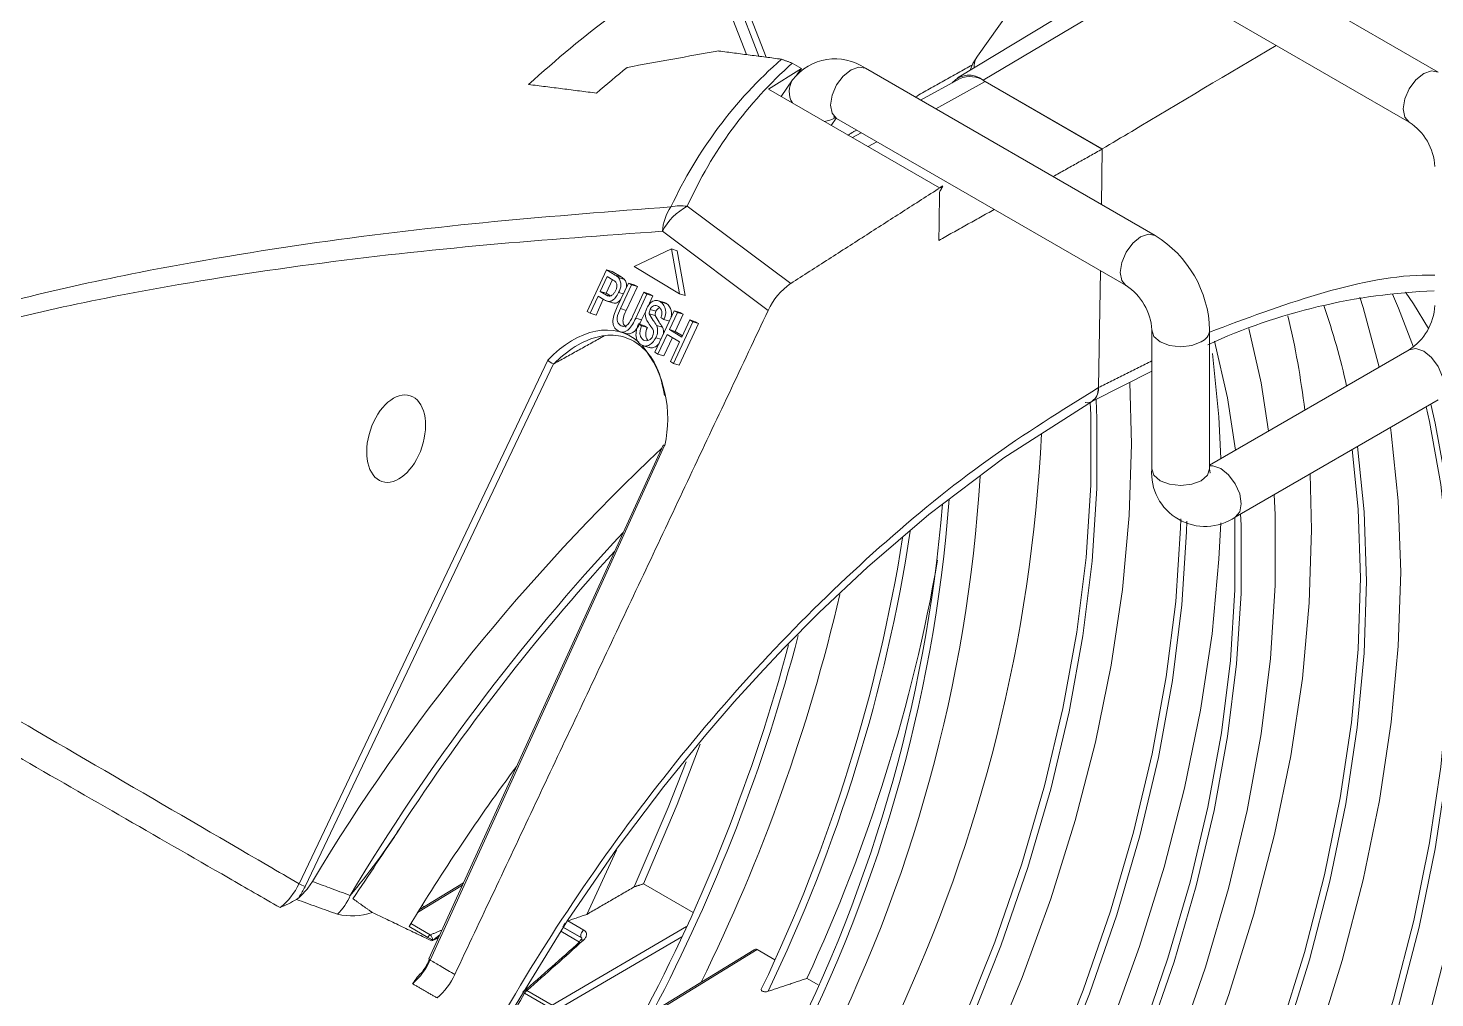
# Model space of a CAD drawing. Extents: x 8 to 113, y 1 to 87.
# Drawn here: x 25.597 to 28.636, y 63.923 to 66.018 of the extents above; entities that cross this region are included whole.
import ezdxf

# ---------------------------------------------------------------- set-up
doc = ezdxf.new("R2010")
doc.units = 0
doc.header["$MEASUREMENT"] = 0
doc.layers.add('OBJECT', color=7, linetype='CONTINUOUS')

msp = doc.modelspace()

# ---------------------------------------------------------------- linework, layer by layer
at = {"layer": 'OBJECT', "linetype": 'Continuous', "lineweight": 15}
for p, q in [((27.8605, 66.2598), (27.6481, 65.9577)), ((28.6436, 65.9235), (28.0179, 66.2847)), ((27.176, 65.9577), (27.0816, 66.2011)), ((27.0627, 66.1835), (27.149, 65.9612)), ((27.0982, 66.1964), (27.1916, 65.9556)), ((27.9554, 66.1765), (28.5811, 65.8153)), ((28.0004, 66.1505), (27.6052, 65.9109)), ((27.6604, 65.9059), (28.0357, 66.1301)), ((27.268, 65.9313), (27.1966, 65.8866)), ((27.2481, 65.9428), (27.268, 65.9313)), ((27.268, 65.9313), (27.2582, 65.9173)), ((28.0319, 65.5705), (27.4062, 65.9316)), ((27.2488, 65.9068), (27.2237, 65.871)), ((27.6095, 65.9092), (27.5253, 65.8629)), ((27.6645, 65.9033), (27.5581, 65.844)), ((27.9177, 65.7574), (27.6604, 65.9059)), ((27.6645, 65.9033), (27.9177, 65.7571)), ((27.1966, 65.8866), (27.5663, 65.6732)), ((27.3324, 65.8082), (27.3432, 65.8237)), ((27.3437, 65.8234), (27.9694, 65.4622)), ((27.3972, 65.7925), (27.3779, 65.782)), ((27.4308, 65.7731), (27.4117, 65.7624)), ((27.9159, 65.6374), (27.9177, 65.7574)), ((27.5663, 65.6732), (27.5734, 65.6775)), ((27.0213, 65.6336), (27.2446, 65.4667)), ((27.196, 65.4087), (26.9675, 65.5795)), ((26.9869, 65.5413), (26.9068, 65.5032)), ((27.0043, 65.4445), (26.9869, 65.5413)), ((26.9996, 65.5375), (26.9869, 65.5413)), ((27.0169, 65.4406), (26.9996, 65.5375)), ((26.9068, 65.5032), (27.0043, 65.4445)), ((26.8046, 65.4064), (26.8465, 65.4964)), ((26.8483, 65.482), (26.8333, 65.4497)), ((26.8596, 65.4752), (26.846, 65.4458)), ((26.8465, 65.4964), (26.8654, 65.485)), ((26.8592, 65.4925), (26.8465, 65.4964)), ((26.8612, 65.4742), (26.8483, 65.482)), ((26.8592, 65.4925), (26.8781, 65.4811)), ((26.8781, 65.4811), (26.8654, 65.485)), ((26.8854, 65.4756), (26.8727, 65.4795)), ((27.9099, 65.2417), (27.9137, 65.4943)), ((26.8285, 65.4393), (26.8113, 65.4024)), ((26.8413, 65.4315), (26.8285, 65.4393)), ((26.8333, 65.4497), (26.8464, 65.4418)), ((26.846, 65.4458), (26.8333, 65.4497)), ((26.846, 65.4458), (26.8551, 65.4403)), ((26.853, 65.4398), (26.8464, 65.4418)), ((26.8699, 65.416), (26.894, 65.4677)), ((26.8831, 65.4443), (26.8728, 65.4474)), ((26.9006, 65.4637), (26.8768, 65.4126)), ((26.9133, 65.4599), (26.8895, 65.4087)), ((26.894, 65.4677), (26.9006, 65.4637)), ((26.9067, 65.4639), (26.894, 65.4677)), ((26.9133, 65.4599), (26.9006, 65.4637)), ((26.9035, 65.3965), (26.9273, 65.4477)), ((26.9067, 65.4639), (26.9133, 65.4599)), ((26.934, 65.4436), (26.9099, 65.3919)), ((26.9273, 65.4477), (26.934, 65.4436)), ((26.94, 65.4438), (26.9273, 65.4477)), ((26.9467, 65.4398), (26.934, 65.4436)), ((26.9467, 65.4398), (26.9359, 65.4166)), ((26.94, 65.4438), (26.9467, 65.4398)), ((27.0169, 65.4406), (27.0043, 65.4445)), ((26.8398, 65.4325), (26.824, 65.3985)), ((26.8439, 65.4298), (26.8598, 65.425)), ((26.8895, 65.4087), (26.8768, 65.4126)), ((26.9328, 65.41), (26.9226, 65.388)), ((26.9536, 65.4066), (26.9409, 65.4104)), ((26.9513, 65.318), (26.9931, 65.408)), ((26.9717, 65.4255), (26.959, 65.4293)), ((26.9762, 65.4235), (26.9635, 65.4273)), ((26.9931, 65.408), (26.9998, 65.404)), ((27.0058, 65.4041), (26.9931, 65.408)), ((26.8113, 65.4024), (26.8046, 65.4064)), ((26.824, 65.3985), (26.8113, 65.4024)), ((26.9226, 65.388), (26.9099, 65.3919)), ((26.9158, 65.3793), (26.9224, 65.3753)), ((26.9285, 65.3754), (26.9158, 65.3793)), ((26.9519, 65.3974), (26.9392, 65.4013)), ((26.9705, 65.3891), (26.9638, 65.3931)), ((26.9826, 65.3854), (26.9705, 65.3891)), ((26.9998, 65.404), (26.9826, 65.367)), ((27.0331, 65.3839), (26.9913, 65.2939)), ((27.0125, 65.4001), (26.9953, 65.3632)), ((27.0125, 65.4001), (26.9998, 65.404)), ((27.0458, 65.38), (27.0039, 65.2901)), ((27.0058, 65.4041), (27.0125, 65.4001)), ((27.0093, 65.351), (27.0265, 65.3879)), ((27.0265, 65.3879), (27.0331, 65.3839)), ((27.0392, 65.384), (27.0265, 65.3879)), ((27.0458, 65.38), (27.0331, 65.3839)), ((27.0392, 65.384), (27.0458, 65.38)), ((26.8722, 65.3636), (26.8892, 65.3584)), ((26.9351, 65.3714), (26.9224, 65.3753)), ((26.9285, 65.3754), (26.9351, 65.3714)), ((26.9644, 65.3462), (26.9532, 65.3496)), ((26.9676, 65.3725), (26.9549, 65.3763)), ((26.9778, 65.3567), (26.9579, 65.314)), ((26.9891, 65.3499), (26.9706, 65.3101)), ((27.0045, 65.3406), (26.9778, 65.3567)), ((26.9826, 65.367), (27.0093, 65.351)), ((26.9953, 65.3632), (26.9826, 65.367)), ((26.9953, 65.3632), (27.0107, 65.3539)), ((28.0248, 65.3663), (28.0248, 65.0662)), ((28.1498, 65.0662), (28.1498, 65.3663)), ((26.9261, 65.3323), (26.9388, 65.3284)), ((26.9579, 65.314), (26.9513, 65.318)), ((26.9846, 65.2979), (27.0045, 65.3406)), ((28.5811, 65.3234), (28.1498, 65.0744)), ((26.1823, 64.17), (26.7196, 65.3013)), ((26.732, 65.2934), (26.1955, 64.164)), ((26.9706, 65.3101), (26.9579, 65.314)), ((26.9913, 65.2939), (26.9846, 65.2979)), ((27.0039, 65.2901), (26.9913, 65.2939)), ((27.8964, 65.2126), (28.0248, 65.2776)), ((28.2052, 64.9621), (28.6436, 65.2151)), ((26.9689, 65.1176), (26.4629, 64.0073)), ((26.9723, 65.1167), (26.4657, 64.0051)), ((26.8681, 64.2421), (26.8043, 64.1037)), ((26.5357, 64.1671), (26.4386, 64.1076)), ((26.538, 64.172), (26.4421, 64.1133)), ((26.9263, 64.1696), (27.0337, 64.1076)), ((26.4482, 64.1232), (26.4533, 64.1202)), ((26.4534, 64.1202), (26.4482, 64.1232)), ((26.4486, 64.123), (26.4534, 64.1202)), ((26.4608, 64.054), (26.4202, 64.0775)), ((26.424, 64.0837), (26.4659, 64.0595)), ((26.729, 63.9076), (27.0198, 64.0772)), ((26.7929, 64.053), (26.7524, 64.0764)), ((26.7534, 64.0758), (26.7931, 64.0529)), ((26.7632, 64.0897), (26.7978, 64.0698)), ((27.0094, 64.0549), (26.7361, 63.8955)), ((26.7885, 64.044), (26.7482, 64.0673)), ((27.1656, 64.0271), (26.853, 63.8359)), ((27.1722, 64.0276), (26.8581, 63.8354)), ((27.2104, 64.0056), (27.1722, 64.0276)), ((27.3041, 63.9515), (27.2799, 63.9655)), ((26.724, 63.9021), (26.6695, 63.9336)), ((26.6745, 63.9391), (26.729, 63.9076))]:
    msp.add_line(p, q, dxfattribs=at)
at = {"layer": 'OBJECT', "linetype": 'Continuous', "lineweight": 15, "flags": 128}
for points in [[(27.6481, 65.9577), (27.6384, 65.9421), (27.6325, 65.9275)], [(27.3437, 65.8234), (27.3342, 65.8344), (27.3308, 65.852), (27.3342, 65.8735), (27.3437, 65.8956), (27.3581, 65.9149), (27.375, 65.9286)], [(27.375, 65.9286), (27.3919, 65.9344), (27.4062, 65.9316), (27.4062, 65.9316)], [(28.6436, 65.9236), (28.6292, 65.9263), (28.6123, 65.9205)], [(28.6123, 65.9205), (28.5954, 65.9068), (28.5811, 65.8875), (28.5715, 65.8654), (28.5681, 65.8439), (28.5715, 65.8263), (28.5811, 65.8153), (28.5813, 65.8152)], [(27.3366, 65.8268), (27.3362, 65.8267), (27.3419, 65.8244), (27.3437, 65.8234)], [(27.9689, 65.4625), (27.9598, 65.4732), (27.9565, 65.4908), (27.9598, 65.5123), (27.9694, 65.5344), (27.9838, 65.5537), (28.0007, 65.5674)], [(28.0007, 65.5674), (28.0176, 65.5732), (28.0319, 65.5704), (28.0319, 65.5704)], [(28.5446, 65.4433), (28.5579, 65.4135), (28.5904, 65.3295)], [(28.5731, 65.4479), (28.5902, 65.4226), (28.6227, 65.3693)], [(28.4741, 65.4373), (28.4815, 65.4147), (28.5163, 65.286)], [(28.0248, 65.3663), (28.0295, 65.3525), (28.0431, 65.3408), (28.0634, 65.333), (28.0873, 65.3302), (28.1112, 65.333), (28.1315, 65.3408)], [(28.2343, 65.3695), (28.2609, 65.2522), (28.2771, 65.1479)], [(28.1604, 65.3424), (28.1884, 65.2199), (28.2055, 65.1066)], [(28.6565, 65.2438), (28.6531, 65.2652), (28.6436, 65.2873), (28.6292, 65.3067), (28.6123, 65.3203), (28.5954, 65.3262), (28.5811, 65.3234), (28.5811, 65.3234)], [(28.156, 65.3158), (28.17, 65.1783), (28.1742, 65.0885)], [(27.9772, 65.2537), (27.9812, 65.1199), (27.9763, 64.9651), (27.9615, 64.8055), (27.937, 64.6419), (27.9029, 64.4754), (27.8593, 64.3068), (27.8066, 64.137), (27.745, 63.9671), (27.6748, 63.7979), (27.5966, 63.6305), (27.5106, 63.4657), (27.4174, 63.3046), (27.3175, 63.1479), (27.2114, 62.9965), (27.0998, 62.8514), (26.9833, 62.7133), (26.8626, 62.5831), (26.7382, 62.4613)], [(26.2269, 62.9357), (26.2681, 63.0712), (26.3262, 63.2363), (26.399, 63.4168), (26.4931, 63.6205), (26.6129, 63.8465), (26.7621, 64.0901), (26.87, 64.2464), (26.9705, 64.3799), (27.0616, 64.4919), (27.1227, 64.5627), (27.1771, 64.6229), (27.2299, 64.679), (27.3062, 64.7561), (27.4103, 64.8541), (27.5431, 64.9679), (27.7053, 65.0904), (27.8964, 65.2126)], [(27.8918, 65.2097), (27.8929, 65.1826), (27.8929, 65.0313), (27.8829, 64.8745), (27.8628, 64.7134), (27.8328, 64.5487), (27.7931, 64.3815), (27.7439, 64.2128), (27.6855, 64.0436), (27.6182, 63.8748), (27.5426, 63.7076), (27.4589, 63.5428), (27.3677, 63.3814), (27.2695, 63.2244), (27.165, 63.0728), (27.0546, 62.9273), (26.9392, 62.789), (26.8193, 62.6585), (26.6957, 62.5368)], [(27.9045, 65.2151), (27.9062, 65.175), (27.9062, 65.0236), (27.8961, 64.8669), (27.8761, 64.7057), (27.8461, 64.541), (27.8064, 64.3739), (27.7572, 64.2052), (27.6988, 64.0359), (27.6315, 63.8672), (27.5558, 63.6999), (27.4722, 63.5351), (27.381, 63.3737), (27.2828, 63.2167), (27.1782, 63.0651), (27.0679, 62.9197), (26.9525, 62.7813), (26.8326, 62.6509), (26.709, 62.5291)], [(28.6275, 65.2059), (28.6374, 65.1646), (28.6625, 65.0273), (28.6776, 64.8826), (28.6827, 64.7311), (28.6776, 64.5738), (28.6625, 64.4116), (28.6374, 64.2453), (28.6024, 64.076), (28.5579, 63.9046), (28.5039, 63.7321), (28.4408, 63.5595), (28.369, 63.3877), (28.2889, 63.2177), (28.201, 63.0505), (28.1057, 62.8871), (28.0035, 62.7283), (27.8952, 62.5751), (27.7812, 62.4284), (27.6623, 62.289), (27.5391, 62.1577), (27.4123, 62.0352)], [(28.6176, 65.2001), (28.625, 65.1684), (28.6496, 65.0323), (28.6644, 64.8888), (28.6694, 64.7388), (28.6644, 64.583), (28.6496, 64.4224), (28.625, 64.2579), (28.5907, 64.0903), (28.5469, 63.9206), (28.494, 63.7498), (28.4321, 63.5788), (28.3616, 63.4086), (28.2829, 63.2401), (28.1965, 63.0742), (28.1028, 62.9119), (28.0024, 62.7541), (27.8958, 62.6017), (27.7837, 62.4556), (27.6666, 62.3164), (27.5451, 62.1851), (27.4201, 62.0624)], [(28.5405, 65.1557), (28.5422, 65.1441), (28.5575, 64.997), (28.5626, 64.8432), (28.5575, 64.6834), (28.5422, 64.5187), (28.5168, 64.3499), (28.4815, 64.178), (28.4364, 64.004), (28.3819, 63.8288), (28.3181, 63.6534), (28.2456, 63.4789), (28.1646, 63.3061), (28.0756, 63.1362), (27.9792, 62.9699), (27.8759, 62.8084), (27.7662, 62.6524), (27.6509, 62.5029), (27.5304, 62.3608), (27.4056, 62.2267), (27.2771, 62.1015)], [(28.4692, 65.1145), (28.4839, 64.9732), (28.4889, 64.8233), (28.4839, 64.6677), (28.4689, 64.5072), (28.4441, 64.3427), (28.4096, 64.1752), (28.3655, 64.0056), (28.3121, 63.8349), (28.2498, 63.6641), (28.1788, 63.4941), (28.0996, 63.3258), (28.0126, 63.1604), (27.9184, 62.9986), (27.8174, 62.8415), (27.7103, 62.6899), (27.5976, 62.5446), (27.48, 62.4066), (27.3581, 62.2765), (27.2327, 62.1551)], [(28.4579, 65.108), (28.4707, 64.9795), (28.4756, 64.831), (28.4707, 64.6769), (28.456, 64.518), (28.4317, 64.3552), (28.3978, 64.1894), (28.3546, 64.0216), (28.3022, 63.8526), (28.241, 63.6834), (28.1713, 63.5149), (28.0936, 63.3482), (28.0082, 63.184), (27.9155, 63.0234), (27.8163, 62.8673), (27.7109, 62.7164), (27.6, 62.5717), (27.4842, 62.4339), (27.3641, 62.3039), (27.2404, 62.1823)], [(28.2181, 64.9907), (28.2147, 65.0122), (28.2052, 65.0342), (28.1908, 65.0536), (28.1739, 65.0672), (28.157, 65.0731), (28.1498, 65.0729)], [(28.3671, 65.0556), (28.3702, 64.9347), (28.3652, 64.7766), (28.3501, 64.6136), (28.325, 64.4465), (28.2901, 64.2764), (28.2455, 64.1042), (28.1916, 63.9308), (28.1285, 63.7572), (28.0568, 63.5844), (27.9767, 63.4134), (27.8887, 63.2452), (27.7934, 63.0806), (27.6912, 62.9207), (27.5827, 62.7663), (27.4686, 62.6182), (27.3495, 62.4774), (27.226, 62.3446), (27.0989, 62.2205)], [(28.7365, 65.0501), (28.7512, 64.9064), (28.7564, 64.751), (28.7512, 64.5896), (28.7358, 64.4231), (28.7101, 64.2526), (28.6744, 64.0789), (28.6288, 63.903), (28.5737, 63.726), (28.5092, 63.5488), (28.4358, 63.3725), (28.3539, 63.198), (28.264, 63.0263), (28.1665, 62.8584), (28.062, 62.6952), (27.9512, 62.5377), (27.8345, 62.3868), (27.7128, 62.2432), (27.5866, 62.1079), (27.4568, 61.9815)], [(28.0248, 65.0662), (28.0295, 65.0524), (28.0431, 65.0407), (28.0634, 65.0329), (28.0873, 65.0301), (28.1112, 65.0329), (28.1315, 65.0407)], [(28.1315, 65.0407), (28.145, 65.0524), (28.1498, 65.0662)], [(28.1505, 65.0579), (28.1508, 65.0576), (28.15, 65.0622), (28.1498, 65.0662)], [(28.2893, 65.0107), (28.2913, 64.9669), (28.2913, 64.8144), (28.2811, 64.6565), (28.2609, 64.494), (28.2306, 64.3281), (28.1906, 64.1596), (28.141, 63.9896), (28.0821, 63.8191), (28.0143, 63.6491), (27.938, 63.4805), (27.8536, 63.3145), (27.7616, 63.1519), (27.6627, 62.9937), (27.5573, 62.841), (27.446, 62.6945), (27.3297, 62.5552), (27.2088, 62.4238), (27.0843, 62.3012)], [(28.2052, 64.9621), (28.2147, 64.9731), (28.2181, 64.9907)], [(28.0873, 64.9579), (28.0867, 64.9382), (28.0765, 64.7797), (28.0562, 64.6168), (28.0258, 64.4503), (27.9856, 64.2813), (27.9359, 64.1107), (27.8768, 63.9396), (27.8087, 63.769), (27.7321, 63.5999), (27.6475, 63.4333), (27.5552, 63.2702), (27.4558, 63.1115), (27.3501, 62.9583), (27.2385, 62.8113), (27.1217, 62.6716), (27.0004, 62.5398), (26.8754, 62.4168)], [(28.1006, 64.9531), (28.1, 64.9305), (28.0898, 64.7721), (28.0695, 64.6091), (28.0391, 64.4426), (27.9989, 64.2736), (27.9491, 64.103), (27.8901, 63.9319), (27.822, 63.7613), (27.7454, 63.5922), (27.6607, 63.4256), (27.5685, 63.2625), (27.4691, 63.1039), (27.3634, 62.9506), (27.2517, 62.8037), (27.135, 62.6639), (27.0137, 62.5321), (26.8887, 62.4092)], [(28.204, 64.9615), (28.2043, 64.9521), (28.2043, 64.8049), (28.1946, 64.6525), (28.1751, 64.4957), (28.146, 64.3356), (28.1074, 64.173), (28.0597, 64.0089), (28.003, 63.8443), (27.9378, 63.6801), (27.8643, 63.5174), (27.7831, 63.357), (27.6946, 63.1999), (27.5993, 63.0471), (27.4978, 62.8994), (27.3907, 62.7578), (27.2786, 62.6229), (27.1621, 62.4957), (27.042, 62.3769)], [(28.2167, 64.9687), (28.2176, 64.9445), (28.2176, 64.7972), (28.2078, 64.6448), (28.1884, 64.488), (28.1593, 64.3279), (28.1207, 64.1653), (28.073, 64.0012), (28.0163, 63.8366), (27.9511, 63.6725), (27.8776, 63.5097), (27.7964, 63.3493), (27.7079, 63.1923), (27.6126, 63.0394), (27.5111, 62.8918), (27.404, 62.7501), (27.2918, 62.6152), (27.1754, 62.488), (27.0553, 62.3692)], [(28.1737, 64.9499), (28.17, 64.8712), (28.1551, 64.7099), (28.1303, 64.5446), (28.0957, 64.3763), (28.0517, 64.2059), (27.9984, 64.0343), (27.936, 63.8625), (27.8651, 63.6916), (27.7859, 63.5224), (27.6989, 63.3559), (27.6047, 63.193), (27.5036, 63.0347), (27.3964, 62.8818), (27.2835, 62.7353), (27.1657, 62.5958), (27.0436, 62.4643), (26.9179, 62.3414)], [(27.0492, 64.4717), (26.9996, 64.3412), (26.9263, 64.1696)], [(27.0185, 64.4333), (26.9802, 64.3347), (26.9062, 64.1629)], [(26.7928, 64.053), (26.7933, 64.0528), (26.7936, 64.0525), (26.7936, 64.0525), (26.7928, 64.0502), (26.79, 64.0472)], [(26.7929, 64.053), (26.7917, 64.0542), (26.791, 64.0561), (26.7909, 64.0584), (26.7913, 64.061), (26.7924, 64.0636), (26.7939, 64.0661), (26.7957, 64.0682), (26.7978, 64.0698)]]:
    msp.add_lwpolyline(points, dxfattribs=at)
at = {"layer": 'OBJECT', "linetype": 'Continuous', "lineweight": 15}
for centre, radius, start, end in [((28.3059, 64.1179), 2.4108, 121.0414, 132.4574), ((27.6825, 65.9341), 0.0417, 145.4706, 182.0918), ((27.8625, 65.2252), 0.9664, 131.2966, 155.0954), ((27.8595, 65.2566), 0.9191, 131.7004, 155.7823), ((27.3406, 65.8364), 0.1156, 55.4259, 142.551), ((27.2889, 65.8813), 0.0475, 147.5143, 211.0237), ((27.63, 65.8688), 0.048, 50.7525, 139.4665), ((27.6317, 65.8572), 0.0565, 54.6208, 113.1239), ((27.3142, 65.8656), 0.0487, 273.6249, 302.6474), ((28.5139, 65.7126), 0.1227, 3.1794, 56.8187), ((27.083, 65.5186), 0.1306, 118.2162, 152.1938), ((27.0702, 65.5733), 0.1028, 145.0605, 176.5694), ((27.0074, 65.5382), 0.0964, 81.6885, 102.8786), ((27.9035, 65.3602), 0.2463, 1.4113, 58.5893), ((26.8505, 65.4614), 0.0186, 326.3128, 26.4698), ((26.8494, 65.4634), 0.0283, 325.6218, 34.7414), ((27.3267, 65.3484), 0.144, 124.768, 155.2359), ((27.9023, 65.3595), 0.1227, 3.1795, 56.8187), ((28.6827, 64.1614), 1.2902, 92.13, 114.6022), ((26.96, 65.3998), 0.0296, 152.0986, 199.7882), ((26.9523, 65.407), 0.0119, 55.923, 163.0247), ((26.9492, 65.4024), 0.0173, 327.5201, 55.987), ((26.9458, 65.4043), 0.029, 328.3599, 52.4511), ((26.9606, 65.4016), 0.0268, 333.3599, 54.532), ((26.9833, 64.9247), 1.4971, 12.3643, 19.2766), ((28.5139, 65.4261), 0.1227, 303.1778, 356.8236), ((27.1376, 65.5119), 0.239, 210.7333, 216.9142), ((26.5975, 64.9846), 1.7701, 6.7631, 13.4702), ((26.933, 65.3568), 0.0137, 242.7305, 343.7343), ((26.9568, 65.3582), 0.0254, 148.6818, 215.1292), ((26.9323, 65.361), 0.016, 330.115, 27.4353), ((26.9254, 65.3649), 0.0317, 331.0929, 21.2524), ((26.9471, 65.3625), 0.0228, 343.7711, 25.9501), ((28.1197, 65.3686), 0.0302, 292.9804, 355.7178), ((26.7242, 65.1747), 0.2549, 346.8229, 38.3994), ((26.7418, 65.3225), 0.0307, 223.5865, 251.3595), ((24.4113, 65.3077), 3.3791, 334.7988, 357.1851), ((29.9603, 61.9229), 4.3734, 133.2195, 149.0086), ((24.4259, 65.2505), 3.2344, 332.8044, 356.46), ((28.1399, 65.0572), 0.1154, 175.5434, 304.45), ((24.3865, 65.2541), 3.1972, 331.9876, 355.2622), ((24.4092, 65.2428), 3.1872, 331.9671, 355.6446), ((30.2582, 61.775), 4.6194, 136.943, 149.1379), ((24.016, 65.4647), 3.5276, 334.3477, 351.3042), ((23.9927, 65.4762), 3.5383, 334.3618, 350.9079), ((30.2309, 61.7988), 4.5692, 137.4583, 146.948), ((23.976, 65.4934), 3.64, 335.1807, 350.1209), ((23.5995, 65.6643), 3.8506, 333.679, 346.9469), ((23.5607, 65.6717), 3.8093, 331.9008, 344.9993), ((23.5894, 65.658), 3.7928, 332.269, 345.4713), ((30.1754, 61.8075), 4.388, 143.396, 148.8477), ((25.1818, 65.0804), 1.4527, 319.8952, 327.0744), ((-27.121, 99.802), 64.2313, 326.271813, 326.436203), ((26.0534, 64.23), 0.1422, 308.2744, 335.0581), ((26.2142, 64.2224), 0.0614, 238.5839, 252.2624), ((25.995, 64.4574), 0.3693, 293.3543, 299.4807), ((26.1732, 64.196), 0.1303, 315.0773, 336.749), ((26.2962, 64.231), 0.1306, 256.3746, 289.7226), ((27.1414, 63.8598), 0.4452, 149.6538, 150.8927), ((26.4739, 64.0472), 0.0147, 122.777, 152.2554), ((26.611, 64.315), 0.3012, 240.0851, 242.3998), ((26.4523, 64.0457), 0.0193, 7.1285, 45.4306), ((26.7937, 64.0435), 0.00508, 135.7188, 171.7057), ((26.7941, 64.0423), 0.00618, 63.6294, 130.2617), ((27.1694, 64.0226), 0.0058, 60.7712, 130.1206), ((26.3326, 64.0638), 0.1454, 310.8226, 336.1859), ((26.5465, 63.8785), 0.1406, 133.4801, 147.6499), ((26.4676, 64.0103), 0.00564, 212.8502, 249.4106), ((26.3876, 64.0335), 0.1442, 310.1657, 335.6514), ((23.4835, 65.6866), 3.6364, 328.8663, 331.1789), ((26.6746, 63.931), 0.01, 131.2905, 151.1791), ((26.6825, 63.9267), 0.0147, 122.777, 152.2554)]:
    msp.add_arc(centre, radius, start, end, dxfattribs=at)
for centre, major_axis, ratio, start_param, end_param in [((81.6582, 45.2468), (57.6848, -18.9948), 0.154107, 2.858369, 2.869012), ((28.9634, 61.7952), (-1.1361, 4.6101), 0.693815, 0.315355, 0.340202), ((26.7906, 65.0899), (0.0895, 0.2708), 0.601141, 6.038527, 7.17806)]:
    msp.add_ellipse(centre, major_axis=major_axis, ratio=ratio, start_param=start_param, end_param=end_param, dxfattribs=at)
msp.add_ellipse((26.3922, 65.1316), major_axis=(0.0306, 0.0927), ratio=0.601141, dxfattribs=at)
for points in [[(27.2247, 65.9513), (27.0896, 65.969)], [(27.2247, 65.9513), (27.2481, 65.9428)], [(27.5137, 65.8696), (27.6373, 65.9394)], [(26.8251, 65.8781), (26.6785, 65.8966)], [(27.3683, 65.7875), (27.3873, 65.7982)], [(27.8115, 65.6977), (27.9177, 65.7571)], [(27.2446, 65.4667), (27.5734, 65.6775)], [(27.5663, 65.6643), (27.5648, 65.5598)], [(27.5734, 65.6775), (27.5663, 65.6643)], [(27.5648, 65.5598), (27.6845, 65.6267)], [(27.196, 65.4087), (26.519, 63.974)], [(26.9716, 65.4252), (26.9762, 65.4235)], [(26.734, 65.2938), (26.8417, 65.3534)], [(27.9099, 65.2417), (28.0248, 65.2994)], [(26.9062, 64.1629), (26.8043, 64.1037)], [(26.9263, 64.1696), (26.9062, 64.1629)], [(26.181, 64.139), (26.1768, 64.1359)], [(26.299, 64.1374), (26.3403, 64.108)], [(26.3403, 64.108), (26.4694, 64.0462)], [(26.8043, 64.1037), (26.7632, 64.0897)], [(26.4659, 64.0595), (26.4914, 64.0698)], [(26.4694, 64.0462), (26.4867, 64.0595)], [(26.4838, 64.0531), (26.4715, 64.0481)], [(26.4806, 63.9233), (26.4277, 63.9537)], [(27.1959, 63.9375), (27.2799, 63.9655)]]:
    msp.add_open_spline(points, degree=1, dxfattribs=at)
for points, knots in [([(28.2937, 65.9812), (28.1896, 65.9193), (28.0641, 65.8448), (27.939, 65.7701), (27.9177, 65.7574)], [0, 0, 0, 0, 0.8304001, 1, 1, 1, 1]), ([(24.6935, 65.0209), (24.7288, 65.05), (24.8087, 65.1158), (24.9414, 65.1964), (25.1198, 65.2847), (25.335, 65.3667), (25.5856, 65.4377), (25.8811, 65.5018), (26.2208, 65.5581), (26.6039, 65.6029), (26.8586, 65.6224), (26.9859, 65.6322)], [0, 0, 0, 0, 0.050913, 0.115232, 0.17961, 0.287489, 0.395605, 0.503691, 0.669071, 0.834542, 1, 1, 1, 1]), ([(26.9675, 65.5795), (26.8412, 65.5705), (26.5886, 65.5525), (26.2086, 65.5109), (25.8721, 65.458), (25.5799, 65.3976), (25.3325, 65.3304), (25.1201, 65.2524), (24.9443, 65.1682), (24.8171, 65.093), (24.7411, 65.0326), (24.7093, 65.0074)], [0, 0, 0, 0, 0.166848, 0.333708, 0.500482, 0.608948, 0.717443, 0.825706, 0.889802, 0.953838, 1, 1, 1, 1]), ([(26.8671, 65.4696), (26.8661, 65.4706), (26.8643, 65.4724), (26.8622, 65.4736), (26.8612, 65.4742)], [0, 0, 0, 0, 0.559555, 1, 1, 1, 1]), ([(26.8654, 65.485), (26.8669, 65.4841), (26.8694, 65.4825), (26.8717, 65.4804), (26.8727, 65.4795)], [0, 0, 0, 0, 0.560189, 1, 1, 1, 1]), ([(26.8781, 65.4811), (26.8795, 65.4802), (26.8821, 65.4787), (26.8844, 65.4766), (26.8854, 65.4756)], [0, 0, 0, 0, 0.560189, 1, 1, 1, 1]), ([(26.8854, 65.4756), (26.887, 65.4734), (26.8904, 65.4689), (26.89, 65.4622), (26.8899, 65.459)], [0, 0, 0, 0, 0.506944, 1, 1, 1, 1]), ([(28.7614, 65.486), (28.7823, 65.4866), (28.8752, 65.489), (29.025, 65.4526), (29.206, 65.3765), (29.3639, 65.259), (29.4971, 65.1059), (29.6032, 64.9187), (29.6802, 64.7011), (29.727, 64.4566), (29.7427, 64.1894), (29.727, 63.9041), (29.6802, 63.6055), (29.6032, 63.2989), (29.4971, 62.9894), (29.3639, 62.6823), (29.2059, 62.3829), (29.0256, 62.0963), (28.8263, 61.8275), (28.6127, 61.5824), (28.3888, 61.3655), (28.1585, 61.1766), (28.0022, 61.0783), (27.9241, 61.0291)], [0, 0, 0, 0, 0.014347, 0.063776, 0.113205, 0.162634, 0.212063, 0.261492, 0.310921, 0.36035, 0.409779, 0.459208, 0.508637, 0.558066, 0.607495, 0.656924, 0.706353, 0.755782, 0.805211, 0.85464, 0.903093, 0.951547, 1, 1, 1, 1]), ([(28.1498, 65.3618), (28.2277, 65.3909), (28.3841, 65.4491), (28.5471, 65.4851), (28.6274, 65.485), (28.6364, 65.485)], [0, 0, 0, 0, 0.468752, 0.940243, 1, 1, 1, 1]), ([(26.8728, 65.4474), (26.8707, 65.4435), (26.8665, 65.4358), (26.8575, 65.4279), (26.8484, 65.4278), (26.8437, 65.4303), (26.8413, 65.4315)], [0, 0, 0, 0, 0.280578, 0.559543, 0.779103, 1, 1, 1, 1]), ([(26.8464, 65.4418), (26.8482, 65.4408), (26.8519, 65.4388), (26.8583, 65.4403), (26.863, 65.4453), (26.865, 65.4491), (26.8659, 65.4511)], [0, 0, 0, 0, 0.281133, 0.558291, 0.778774, 1, 1, 1, 1]), ([(26.8769, 65.4311), (26.8745, 65.4287), (26.8697, 65.424), (26.8632, 65.4237), (26.8604, 65.425), (26.8599, 65.4252)], [0, 0, 0, 0, 0.466877, 0.914287, 1, 1, 1, 1]), ([(26.8717, 65.3645), (26.8685, 65.3669), (26.8637, 65.3706), (26.8607, 65.3794), (26.8601, 65.3943), (26.8655, 65.4064), (26.8699, 65.416)], [0, 0, 0, 0, 0.249765, 0.37523, 0.500746, 1, 1, 1, 1]), ([(26.8768, 65.4126), (26.8737, 65.406), (26.8698, 65.3978), (26.8695, 65.3873), (26.871, 65.3809), (26.8743, 65.3782), (26.8765, 65.3764)], [0, 0, 0, 0, 0.5002951, 0.625809, 0.7512131, 1, 1, 1, 1]), ([(26.8895, 65.4087), (26.8864, 65.4022), (26.8825, 65.394), (26.8821, 65.3835), (26.8837, 65.377), (26.887, 65.3743), (26.8892, 65.3725)], [0, 0, 0, 0, 0.500295, 0.625811, 0.751213, 1, 1, 1, 1]), ([(26.9339, 65.4136), (26.9359, 65.4171), (26.9399, 65.4242), (26.9486, 65.43), (26.9569, 65.4304), (26.9613, 65.4284), (26.9635, 65.4273)], [0, 0, 0, 0, 0.280021, 0.558873, 0.779281, 1, 1, 1, 1]), ([(26.9409, 65.4104), (26.9403, 65.4088), (26.939, 65.4058), (26.9392, 65.4027), (26.9392, 65.4013)], [0, 0, 0, 0, 0.559986, 1, 1, 1, 1]), ([(26.9594, 65.4133), (26.9585, 65.4127), (26.9561, 65.4112), (26.9545, 65.4083), (26.9536, 65.4066)], [0, 0, 0, 0, 0.398675, 1, 1, 1, 1]), ([(26.9099, 65.3919), (26.9054, 65.3824), (26.8997, 65.3706), (26.8886, 65.3631), (26.8806, 65.3605), (26.8753, 65.3629), (26.8717, 65.3645)], [0, 0, 0, 0, 0.499184, 0.624838, 0.750399, 1, 1, 1, 1]), ([(26.8765, 65.3764), (26.879, 65.3752), (26.8828, 65.3733), (26.8887, 65.3747), (26.8964, 65.3812), (26.9003, 65.3897), (26.9035, 65.3965)], [0, 0, 0, 0, 0.249611, 0.37478, 0.499894, 1, 1, 1, 1]), ([(26.9226, 65.388), (26.9204, 65.3836), (26.916, 65.3746), (26.9086, 65.3639), (26.9004, 65.3587), (26.8941, 65.3571), (26.8906, 65.3583), (26.8893, 65.3588)], [0, 0, 0, 0, 0.279922, 0.562587, 0.729348, 0.896746, 1, 1, 1, 1]), ([(26.9222, 65.3341), (26.9189, 65.3365), (26.9125, 65.3413), (26.9096, 65.3549), (26.9114, 65.368), (26.9143, 65.3755), (26.9158, 65.3793)], [0, 0, 0, 0, 0.279965, 0.558109, 0.778856, 1, 1, 1, 1]), ([(26.9392, 65.4013), (26.942, 65.3965), (26.947, 65.3879), (26.9525, 65.3799), (26.9549, 65.3763)], [0, 0, 0, 0, 0.558206, 1, 1, 1, 1]), ([(26.9536, 65.4066), (26.9529, 65.4049), (26.9517, 65.4019), (26.9518, 65.3988), (26.9519, 65.3974)], [0, 0, 0, 0, 0.55998, 1, 1, 1, 1]), ([(26.9519, 65.3974), (26.9547, 65.3927), (26.9597, 65.3841), (26.9652, 65.3761), (26.9676, 65.3725)], [0, 0, 0, 0, 0.558206, 1, 1, 1, 1]), ([(26.9721, 65.2245), (26.9679, 65.2454), (26.9596, 65.2858), (26.9273, 65.3303), (26.8856, 65.3546), (26.8381, 65.3565), (26.7892, 65.3392), (26.7547, 65.3142), (26.7368, 65.2966), (26.734, 65.2938)], [0, 0, 0, 0, 0.174938, 0.336145, 0.497993, 0.645466, 0.796225, 0.967962, 1, 1, 1, 1]), ([(26.9224, 65.3753), (26.9213, 65.372), (26.9189, 65.3655), (26.9187, 65.3558), (26.9218, 65.3485), (26.9251, 65.3459), (26.9267, 65.3446)], [0, 0, 0, 0, 0.281002, 0.559612, 0.779737, 1, 1, 1, 1]), ([(26.9532, 65.3496), (26.951, 65.3459), (26.9468, 65.3385), (26.9379, 65.3322), (26.9291, 65.3309), (26.9245, 65.333), (26.9222, 65.3341)], [0, 0, 0, 0, 0.280036, 0.559295, 0.779516, 1, 1, 1, 1]), ([(26.9603, 65.3373), (26.9598, 65.3367), (26.9572, 65.3325), (26.9505, 65.3286), (26.9433, 65.327), (26.94, 65.3284), (26.939, 65.3288)], [0, 0, 0, 0, 0.082241, 0.514294, 0.85495, 1, 1, 1, 1]), ([(26.734, 65.2938), (26.7336, 65.2936), (26.7329, 65.2933), (26.7323, 65.2934), (26.732, 65.2934)], [0, 0, 0, 0, 0.552717, 1, 1, 1, 1]), ([(26.2138, 62.9341), (26.2163, 62.9441), (26.244, 63.056), (26.3245, 63.2735), (26.4553, 63.5802), (26.614, 63.8797), (26.7941, 64.1663), (26.9935, 64.4351), (27.2085, 64.6819), (27.4355, 64.9014), (27.6706, 65.0932), (27.8301, 65.1922), (27.9099, 65.2417)], [0, 0, 0, 0, 0.010831, 0.120739, 0.230646, 0.340554, 0.450462, 0.560369, 0.670277, 0.780185, 0.890092, 1, 1, 1, 1]), ([(27.8812, 65.2097), (27.8813, 65.2097), (27.8873, 65.2077), (27.8969, 65.2118), (27.9076, 65.2223), (27.9091, 65.2353), (27.9099, 65.2417)], [0, 0, 0, 0, 0.006605, 0.337858, 0.669317, 1, 1, 1, 1]), ([(27.9099, 65.2417), (27.9092, 65.2352), (27.9077, 65.2222), (27.9001, 65.2158), (27.8963, 65.2126)], [0, 0, 0, 0, 0.501187, 1, 1, 1, 1]), ([(26.969, 65.1175), (26.969, 65.1175), (26.9688, 65.1176), (26.9696, 65.1174), (26.9709, 65.1171), (26.9719, 65.1168), (26.9722, 65.1167), (26.9723, 65.1167)], [0, 0, 0, 0, 0.065957, 0.454996, 0.851115, 0.976265, 1, 1, 1, 1]), ([(24.7882, 64.9811), (25.0094, 64.8524), (25.4517, 64.5952), (25.9163, 64.3248), (26.1598, 64.1831), (26.1823, 64.17)], [0, 0, 0, 0, 0.475887, 0.951774, 1, 1, 1, 1]), ([(26.1414, 64.1184), (26.1043, 64.1397), (25.9092, 64.252), (25.442, 64.5208), (25.012, 64.7685), (24.74, 64.9252)], [0, 0, 0, 0, 0.079469, 0.417581, 1, 1, 1, 1]), ([(26.181, 64.139), (26.1868, 64.1444), (26.198, 64.1547), (26.207, 64.1683), (26.2113, 64.1748)], [0, 0, 0, 0, 0.51883, 1, 1, 1, 1]), ([(26.1955, 64.164), (26.1949, 64.1627), (26.1908, 64.1541), (26.1855, 64.146), (26.181, 64.139)], [0, 0, 0, 0, 0.147348, 1, 1, 1, 1]), ([(26.2113, 64.1748), (26.2238, 64.1702), (26.2509, 64.16), (26.2782, 64.15), (26.2929, 64.1446)], [0, 0, 0, 0, 0.460092, 1, 1, 1, 1]), ([(26.2654, 64.104), (26.2506, 64.1093), (26.2211, 64.1199), (26.1916, 64.1306), (26.1768, 64.1359), (26.1768, 64.1359)], [0, 0, 0, 0, 0.500783, 0.997636, 1, 1, 1, 1]), ([(26.6665, 63.9356), (26.6872, 63.9539), (26.7282, 63.99), (26.7687, 64.0263), (26.7887, 64.0442)], [0, 0, 0, 0, 0.505907, 1, 1, 1, 1]), ([(26.7968, 64.0479), (26.7768, 64.0299), (26.7363, 63.9935), (26.6953, 63.9574), (26.6745, 63.9391)], [0, 0, 0, 0, 0.494079, 1, 1, 1, 1]), ([(26.7968, 64.0479), (26.7973, 64.0483), (26.7998, 64.0506), (26.8029, 64.0554), (26.8039, 64.0615), (26.8021, 64.0665), (26.7991, 64.0688), (26.7978, 64.0698)], [0, 0, 0, 0, 0.064736, 0.354688, 0.636225, 0.837682, 1, 1, 1, 1]), ([(26.4497, 63.9805), (26.4499, 63.9808), (26.4556, 63.9891), (26.4603, 63.9982), (26.4648, 64.0072)], [0, 0, 0, 0, 0.0270647, 1, 1, 1, 1]), ([(26.4657, 64.0051), (26.4735, 64.0005), (26.4913, 63.9902), (26.509, 63.9798), (26.519, 63.974)], [0, 0, 0, 0, 0.44085, 1, 1, 1, 1]), ([(27.1826, 63.9452), (27.1819, 63.9443), (27.1808, 63.9427), (27.1809, 63.9404), (27.182, 63.9387), (27.1839, 63.9374), (27.1864, 63.9367), (27.1892, 63.9364), (27.1926, 63.9366), (27.1947, 63.9372), (27.1959, 63.9375)], [0, 0, 0, 0, 0.18854, 0.316099, 0.424333, 0.532932, 0.632626, 0.735951, 0.854527, 1, 1, 1, 1])]:
    msp.add_open_spline(points, degree=3, knots=knots, dxfattribs=at)

doc.saveas('drawing.dxf')
